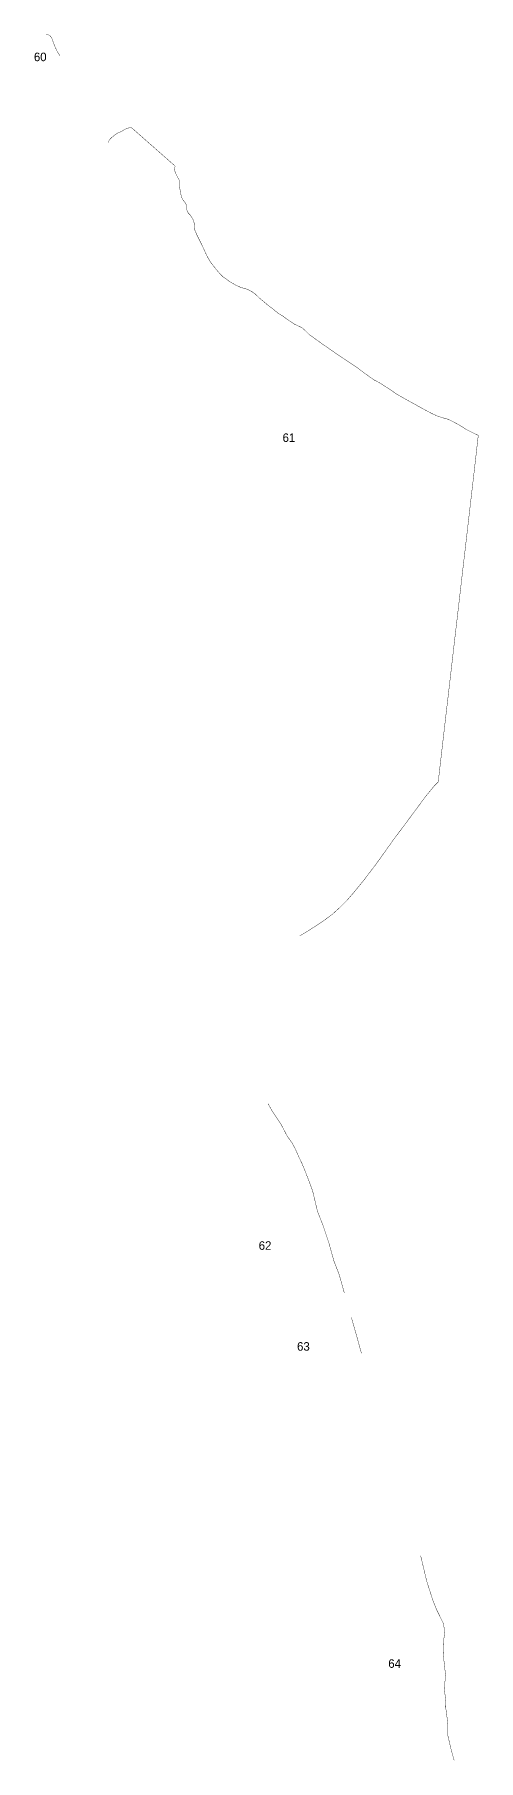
# Model space of a CAD drawing. Header units: metres. Extents: x 254121 to 340592, y 1776947 to 2227325.
# Drawn here: x 261436 to 265082, y 2147386 to 2161551 of the extents above; entities that cross this region are included whole.
import ezdxf

# ---------------------------------------------------------------- set-up
doc = ezdxf.new("R2010")
doc.units = ezdxf.units.M
doc.layers.add('NATURALLY PROTECTED', color=3, linetype='Continuous')

msp = doc.modelspace()

# ---------------------------------------------------------------- linework, layer by layer
at = {"layer": 'NATURALLY PROTECTED', "const_width": 3, "flags": 128}
for points in [[(261530, 2161546), (261530, 2161547), (261535, 2161549), (261540, 2161549), (261545, 2161549), (261552, 2161547), (261559, 2161543), (261569, 2161534), (261577, 2161524), (261584, 2161503), (261596, 2161472), (261609, 2161440), (261623, 2161411), (261634, 2161394), (261646, 2161376)], [(262048, 2160662), (262045, 2160676), (262052, 2160687), (262066, 2160703), (262095, 2160726), (262121, 2160743), (262149, 2160755), (262177, 2160772), (262200, 2160782), (262219, 2160786), (262235, 2160784), (262591, 2160471), (262591, 2160471), (262591, 2160471), (262591, 2160471), (262591, 2160471), (262591, 2160471), (262591, 2160471), (262586, 2160452), (262589, 2160428), (262594, 2160414), (262601, 2160399), (262606, 2160390), (262614, 2160373), (262620, 2160365), (262624, 2160355), (262625, 2160347), (262624, 2160320), (262630, 2160283), (262641, 2160224), (262652, 2160196), (262665, 2160181), (262677, 2160165), (262683, 2160151), (262687, 2160133), (262687, 2160111), (262699, 2160084), (262715, 2160069), (262727, 2160051), (262738, 2160031), (262744, 2160015), (262749, 2159994), (262746, 2159972), (262749, 2159952), (262759, 2159931), (262765, 2159915), (262770, 2159904), (262783, 2159879), (262801, 2159843), (262825, 2159793), (262849, 2159740), (262865, 2159710), (262881, 2159684), (262914, 2159641), (262931, 2159619), (262951, 2159596), (262965, 2159580), (262983, 2159563), (263003, 2159549), (263035, 2159526), (263055, 2159513), (263089, 2159494), (263111, 2159484), (263127, 2159476), (263144, 2159471), (263172, 2159464), (263196, 2159454), (263225, 2159438), (263245, 2159424), (263283, 2159388), (263341, 2159339), (263394, 2159298), (263437, 2159263), (263473, 2159241), (263518, 2159209), (263570, 2159174), (263600, 2159160), (263632, 2159145), (263659, 2159121), (263693, 2159087), (263711, 2159075), (263777, 2159027), (263857, 2158971), (263976, 2158890), (264090, 2158814), (264154, 2158766), (264219, 2158719), (264275, 2158689), (264340, 2158647), (264373, 2158625), (264403, 2158604), (264439, 2158583), (264506, 2158545), (264554, 2158519), (264613, 2158486), (264699, 2158440), (264749, 2158418), (264802, 2158401), (264830, 2158394), (264868, 2158376), (264926, 2158345), (264979, 2158311), (265028, 2158286), (265080, 2158261), (265043, 2157936), (264791, 2155763), (264751, 2155417), (264715, 2155380), (264655, 2155307), (264545, 2155159), (264379, 2154936), (264242, 2154744), (264140, 2154610), (264055, 2154506), (264001, 2154444), (263945, 2154388), (263885, 2154334), (263814, 2154280), (263753, 2154240), (263679, 2154192), (263622, 2154158), (263615, 2154155)], [(263353, 2152777), (263384, 2152722), (263437, 2152642), (263463, 2152602), (263509, 2152514), (263552, 2152452), (263578, 2152404), (263584, 2152390), (263609, 2152334), (263632, 2152286), (263653, 2152235), (263687, 2152149), (263719, 2152063), (263760, 2151891), (263805, 2151778), (263853, 2151634), (263894, 2151487), (263939, 2151370), (263980, 2151223)], [(264038, 2151022), (264077, 2150885), (264121, 2150726)], [(264606, 2149068), (264612, 2149045), (264656, 2148860), (264706, 2148703), (264738, 2148623), (264772, 2148554), (264791, 2148516), (264798, 2148485), (264804, 2148438), (264797, 2148381), (264793, 2148343), (264794, 2148297), (264792, 2148242), (264800, 2148192), (264810, 2148096), (264806, 2148024), (264803, 2147962), (264813, 2147869), (264812, 2147822), (264820, 2147770), (264830, 2147680), (264831, 2147587), (264858, 2147471), (264882, 2147387)]]:
    msp.add_lwpolyline(points, dxfattribs=at)

# ---------------------------------------------------------------- texts
at = {"char_height": 70, "attachment_point": 1}
for s, insert in [('60', (261431, 2161402)), ('61', (263473, 2158277)), ('62', (263277, 2151647)), ('63', (263592, 2150819)), ('64', (264341, 2148216))]:
    msp.add_mtext_dynamic_manual_height_columns(s, width=95.17, gutter_width=1, heights=[0], dxfattribs=dict(at, insert=insert))

doc.saveas('drawing.dxf')
